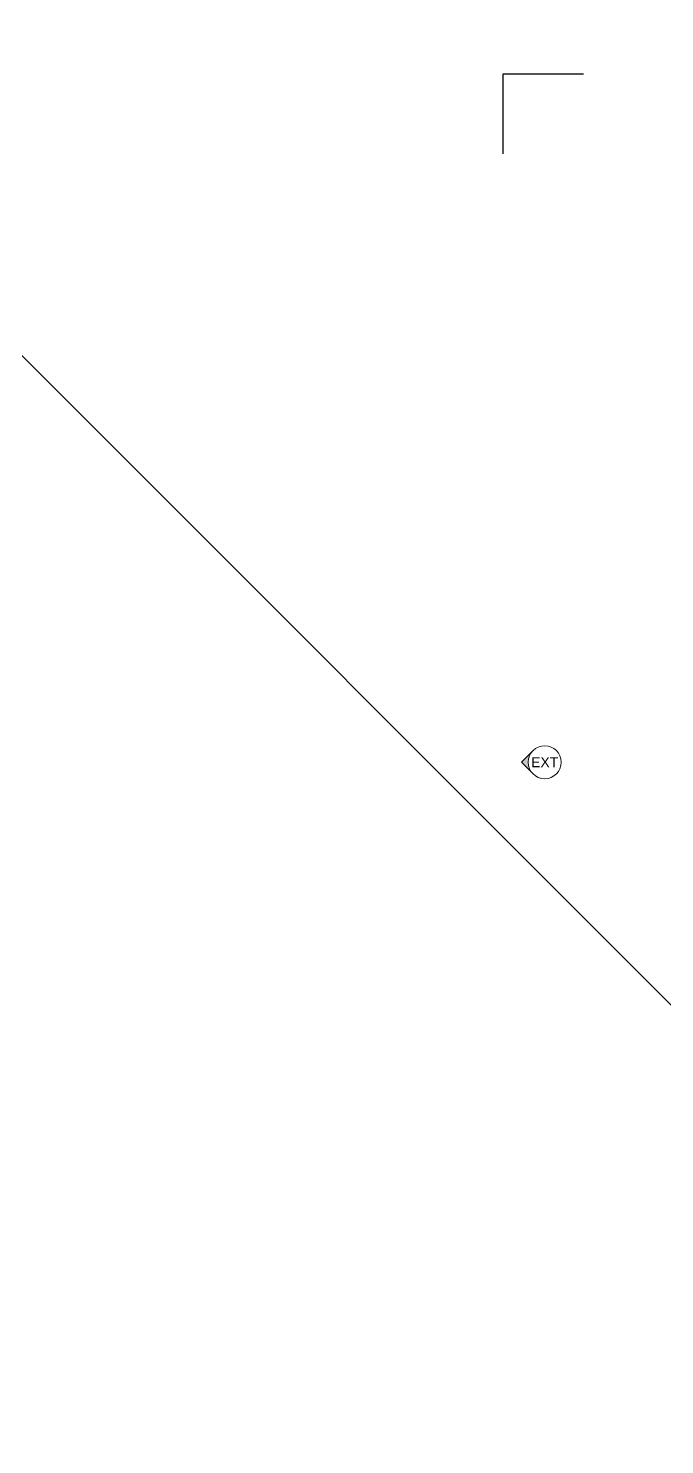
# Model space of a CAD drawing. Header units: millimetres. Extents: x -20000 to 230000, y -17405 to 25402.
# Drawn here: x 113724 to 114519, y -5076 to -3307 of the extents above; entities that cross this region are included whole.
import ezdxf

# ---------------------------------------------------------------- set-up
doc = ezdxf.new("R2010")
doc.units = ezdxf.units.MM
doc.header["$PDMODE"] = 35
doc.header["$PDSIZE"] = 0.5
doc.layers.get('0').update_dxf_attribs({"lineweight": 13})
doc.layers.get('Defpoints').update_dxf_attribs({"true_color": 0xc2a584})
doc.layers.add('Intouchable', color=252, linetype='Continuous', lineweight=13, plot=False)
doc.styles.get("Standard").update_dxf_attribs({"font": 'ARIALUNI.TTF'})
doc.styles.add('Texte Poralu', font='tahomabd.ttf')
doc.dimstyles.new('30 - 1000', dxfattribs={"dimtxt": 10, "dimasz": 10, "dimexe": 5, "dimexo": 2.5, "dimgap": 5, "dimtad": 1, "dimdec": 1, "dimtxsty": 'Texte Poralu', "dimcen": 5, "dimazin": 0, "dimtfac": 1, "dimtdec": 1, "dimtmove": 0, "dimatfit": 3, "dimfxl": 1, "dimarcsym": 0})

# ---------------------------------------------------------------- blocks, each defined once
blk = doc.blocks.new('Cadre centrage dessin')
at = {"layer": 'Defpoints'}
for p, q in [((-682.5, 906.5000000000127), (-582.5, 906.5000000000127)), ((-682.5, 806.5000000000127), (-682.5, 906.5000000000127))]:
    blk.add_line(p, q, dxfattribs=at)
blk = doc.blocks.new('*U198')
h = blk.add_hatch(color=256)
edge = h.paths.add_edge_path()
edge.add_line((-29.16815472393788, 0), (-14.58407736197061, -14.58407736196894))
edge.add_arc((1.326938559031987e-11, 1.103117597267556e-11), 20.62500000001327, 180.0000000000306, 224.9999999999923, ccw=False)
edge.add_arc((8.125056183416746e-12, -8.900435943814955e-12), 20.62500000000813, 135.0000000000017, 179.9999999999753, ccw=False)
edge.add_line((-14.58407736197061, 14.58407736196894), (-29.16815472393788, 0))
for p, q in [((-14.58407736197061, 14.58407736196894), (-29.16815472393787, 0.001705469134321902)), ((-29.16815472393787, 0.001705469134321902), (-14.58407736196841, -14.58407736197114))]:
    blk.add_line(p, q)
blk.add_circle((0, 0), 20.625)
at = {"insert": (0, 0), "char_height": 12.5, "attachment_point": 5}
blk.add_mtext('EXT', dxfattribs=at)
blk = doc.blocks.new('*D930')
at = {"layer": 'Defpoints', "color": 0, "lineweight": -2, "transparency": 16777216}
blk.add_line((114840.0000000001, -3795.668358777185), (114875.9922766959, -3795.668358777185), dxfattribs=at)
at = {"layer": 'Defpoints', "color": 0, "transparency": 16777216}
for p in [(114837.5000000001, -3795.668358777185), (114837.5000000002, -3795.668358777185), (110000, -6005.668358777197)]:
    blk.add_point(p, dxfattribs=at)
at = {"layer": 'Defpoints', "color": 0, "transparency": 16777216, "insert": (114859.2461383481, -3785.463523317145), "char_height": 10, "attachment_point": 5, "style": 'Texte Poralu'}
blk.add_mtext('2210', dxfattribs=at)
blk = doc.blocks.new('*D931')
at = {"layer": 'Defpoints', "color": 0, "lineweight": -2, "transparency": 16777216}
blk.add_line((115020.0000000001, -3615.668358777184), (115055.9922766959, -3615.668358777184), dxfattribs=at)
at = {"layer": 'Defpoints', "color": 0, "transparency": 16777216}
for p in [(115017.5000000001, -3615.668358777184), (115017.5000000002, -3615.668358777184), (110000, -6005.668358777197)]:
    blk.add_point(p, dxfattribs=at)
at = {"layer": 'Defpoints', "color": 0, "transparency": 16777216, "insert": (115039.2461383481, -3605.460165358783), "char_height": 10, "attachment_point": 5, "style": 'Texte Poralu'}
blk.add_mtext('2390', dxfattribs=at)
blk = doc.blocks.new('*D932')
at = {"layer": 'Defpoints', "color": 0, "lineweight": -2, "transparency": 16777216}
blk.add_line((115420.0000000001, -3505.6683587772), (115455.9922766959, -3505.6683587772), dxfattribs=at)
at = {"layer": 'Defpoints', "color": 0, "transparency": 16777216}
for p in [(115417.5000000001, -3505.6683587772), (115417.5000000001, -3505.6683587772), (110000, -6005.668358777197)]:
    blk.add_point(p, dxfattribs=at)
at = {"layer": 'Defpoints', "color": 0, "transparency": 16777216, "insert": (115439.246138348, -3495.463523317159), "char_height": 10, "attachment_point": 5, "style": 'Texte Poralu'}
blk.add_mtext('2500', dxfattribs=at)
blk = doc.blocks.new('*D933')
at = {"layer": 'Defpoints', "color": 0, "lineweight": -2, "transparency": 16777216}
blk.add_line((114750.0000000001, -3805.668358777185), (114785.9922766962, -3805.668358777185), dxfattribs=at)
at = {"layer": 'Defpoints', "color": 0, "transparency": 16777216}
for p in [(114747.5000000001, -3805.668358777185), (114747.5000000005, -3805.668358777185), (110000, -6005.668358777197)]:
    blk.add_point(p, dxfattribs=at)
at = {"layer": 'Defpoints', "color": 0, "transparency": 16777216, "insert": (114769.2461383483, -3795.463523317145), "char_height": 10, "attachment_point": 5, "style": 'Texte Poralu'}
blk.add_mtext('2200', dxfattribs=at)

msp = doc.modelspace()

# ---------------------------------------------------------------- linework, layer by layer
msp.add_line((119500, -9500), (110500, -500))

# ---------------------------------------------------------------- block references
msp.add_blockref('*U198', (114369.1681301671, -4223.714663780647))
at = {"layer": 'Intouchable'}
msp.add_blockref('Cadre centrage dessin', (115000, -4270.003379446438), dxfattribs=at)

# ---------------------------------------------------------------- dimensions: what is measured, and where the dimension line sits
at = {"layer": 'Defpoints'}
for feature_location, offset, picture, middle in [((115417.5000000001, -3505.6683587772), (0, 0), '*D932', (115439.246138348, -3495.463523317159)), ((115017.5000000001, -3615.668358777184), (1.0186340659856796e-10, 0), '*D931', (115039.2461383481, -3605.460165358783)), ((114837.5000000001, -3795.668358777185), (1.0186340659856796e-10, 0), '*D930', (114859.2461383481, -3785.463523317145)), ((114747.5000000001, -3805.668358777185), (3.92901711165905e-10, 0), '*D933', (114769.2461383483, -3795.463523317145))]:
    dim = msp.add_ordinate_dim(feature_location=feature_location, offset=offset, dtype=0, origin=(110000, -6005.668358777197), dimstyle='30 - 1000', dxfattribs=at)
    dim.commit()
    dim.dimension.update_dxf_attribs({"geometry": picture, "text_midpoint": middle})

doc.saveas('drawing.dxf')
